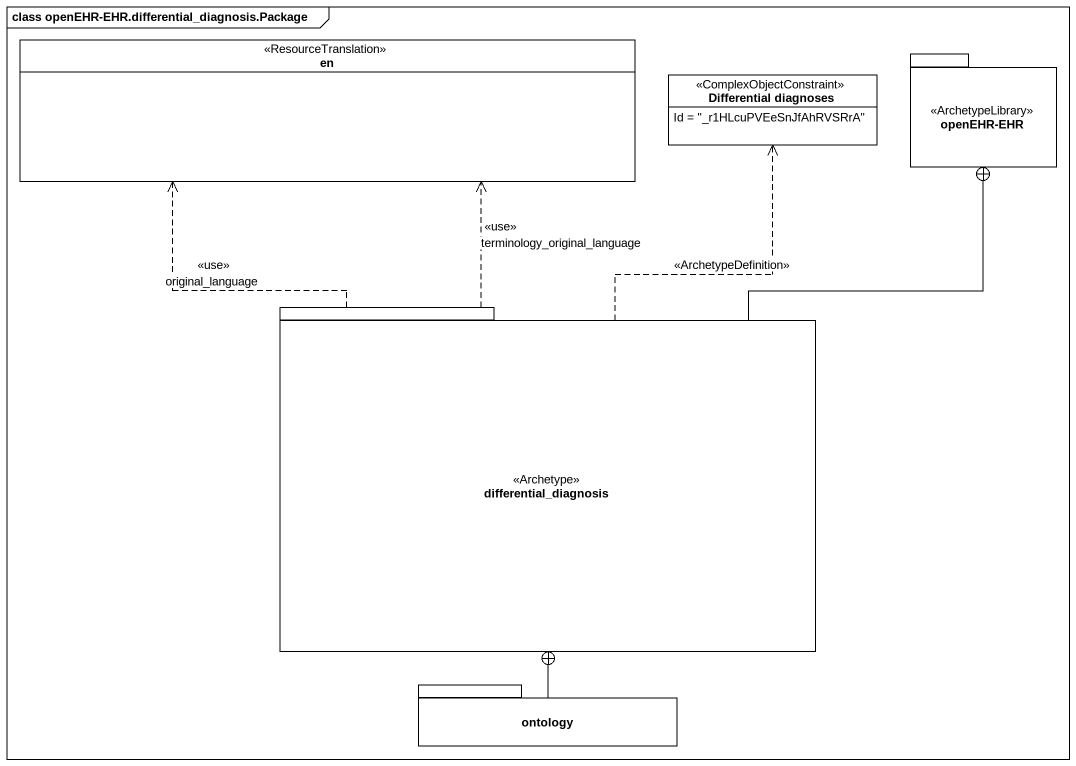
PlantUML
@startuml
mainframe class openEHR-EHR.differential_diagnosis.Package
hide circle
hide empty members
enum en <<ResourceTranslation>>
class "Differential diagnoses" as Differential_diagnoses <<ComplexObjectConstraint>> {
  Id = "_r1HLcuPVEeSnJfAhRVSRrA"
}
package "openEHR-EHR" as openEHR_EHR <<ArchetypeLibrary>> {
}
package differential_diagnosis <<Archetype>> {
}
package ontology {
}
differential_diagnosis .up.> en : <<use>>\noriginal_language
differential_diagnosis .up.> en : <<use>>\nterminology_original_language
differential_diagnosis .up.> Differential_diagnoses : <<ArchetypeDefinition>>
differential_diagnosis -up-+ openEHR_EHR
ontology -up-+ differential_diagnosis
@enduml
